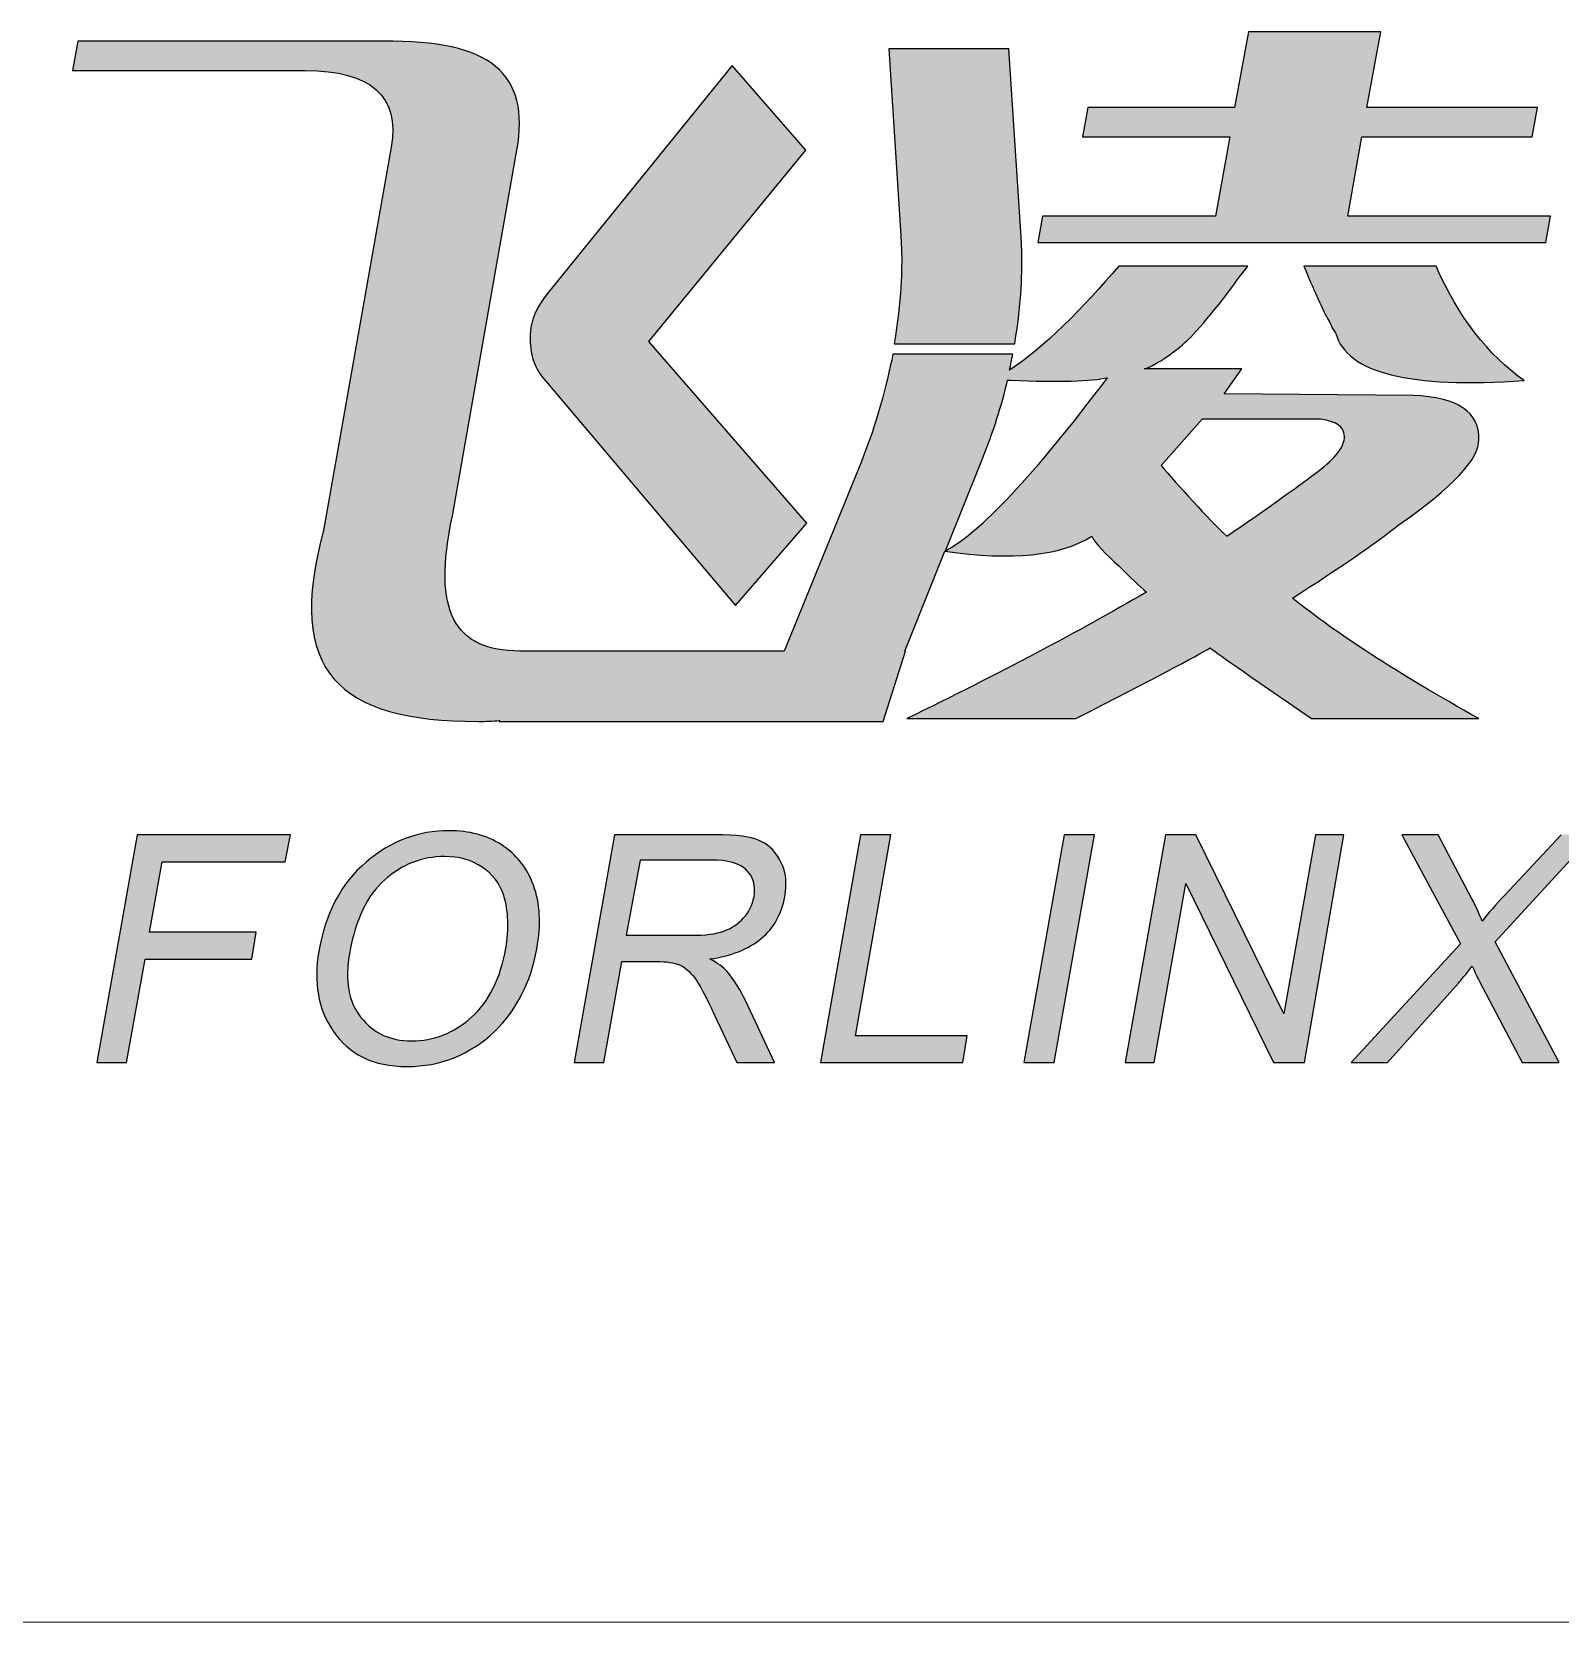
# Model space of a CAD drawing. Header units: millimetres. Extents: x 0 to 297, y 0 to 210.
# Drawn here: x 260.08 to 272.61, y 43 to 56.04 of the extents above; entities that cross this region are included whole.
import ezdxf

# ---------------------------------------------------------------- set-up
doc = ezdxf.new("R2010")
doc.units = ezdxf.units.MM

# ---------------------------------------------------------------- blocks, each defined once
blk = doc.blocks.new('块6')
at = {"linetype": 'Continuous'}
h = blk.add_hatch(color=7, dxfattribs=at)
edge = h.paths.add_edge_path(flags=0)
edge.add_spline(control_points=[(5.4411, 1.046), (5.4614, 1.0259), (5.4773, 1.0107), (5.4886, 1.0009)], knot_values=[0.666667, 0.666667, 0.666667, 0.666667, 0.708333, 0.708333, 0.708333, 0.708333], weights=[1, 1, 1, 1], degree=3, periodic=0)
edge.add_spline(control_points=[(5.4886, 1.0009), (5.3732, 0.9334), (5.2359, 0.8609), (5.0768, 0.7834)], knot_values=[0.708333, 0.708333, 0.708333, 0.708333, 0.75, 0.75, 0.75, 0.75], weights=[1, 1, 1, 1], degree=3, periodic=0)
edge.add_line((5.0768, 0.7834), (5.3675, 0.7834))
edge.add_spline(control_points=[(5.3675, 0.7834), (5.4988, 0.851), (5.5757, 0.8915), (5.5983, 0.9049)], knot_values=[0.791667, 0.791667, 0.791667, 0.791667, 0.833333, 0.833333, 0.833333, 0.833333], weights=[1, 1, 1, 1], degree=3, periodic=0)
edge.add_spline(control_points=[(5.5983, 0.9049), (5.6036, 0.9004), (5.6616, 0.8599), (5.7725, 0.7834)], knot_values=[0.833333, 0.833333, 0.833333, 0.833333, 0.875, 0.875, 0.875, 0.875], weights=[1, 1, 1, 1], degree=3, periodic=0)
edge.add_line((5.7725, 0.7834), (6.0598, 0.7834))
edge.add_spline(control_points=[(6.0598, 0.7834), (5.9211, 0.8609), (5.8143, 0.9299), (5.7397, 0.9906)], knot_values=[0.916667, 0.916667, 0.916667, 0.916667, 1, 1, 1, 1], weights=[1, 1, 1, 1], degree=3, periodic=0)
edge.add_spline(control_points=[(5.7397, 0.9906), (5.8189, 1.041), (5.88, 1.083), (5.923, 1.1169)], knot_values=[0, 0, 0, 0, 0.041667, 0.041667, 0.041667, 0.041667], weights=[1, 1, 1, 1], degree=3, periodic=0)
edge.add_spline(control_points=[(5.923, 1.1169), (6.0146, 1.1807), (6.0609, 1.2295), (6.0598, 1.2633)], knot_values=[0.041667, 0.041667, 0.041667, 0.041667, 0.083333, 0.083333, 0.083333, 0.083333], weights=[1, 1, 1, 1], degree=3, periodic=0)
edge.add_spline(control_points=[(6.0598, 1.2633), (6.0609, 1.3102), (6.0236, 1.3356), (5.9467, 1.3388)], knot_values=[0.083333, 0.083333, 0.083333, 0.083333, 0.125, 0.125, 0.125, 0.125], weights=[1, 1, 1, 1], degree=3, periodic=0)
edge.add_line((5.9467, 1.3388), (5.6221, 1.3416))
edge.add_line((5.6221, 1.3416), (5.6526, 1.3843))
edge.add_line((5.6526, 1.3843), (5.4852, 1.3843))
edge.add_spline(control_points=[(5.4852, 1.3843), (5.5033, 1.391), (5.5225, 1.4027), (5.5429, 1.4196)], knot_values=[0.25, 0.25, 0.25, 0.25, 0.291667, 0.291667, 0.291667, 0.291667], weights=[1, 1, 1, 1], degree=3, periodic=0)
edge.add_spline(control_points=[(5.5429, 1.4196), (5.5621, 1.433), (5.5926, 1.4683), (5.6368, 1.5257)], knot_values=[0.291667, 0.291667, 0.291667, 0.291667, 0.333333, 0.333333, 0.333333, 0.333333], weights=[1, 1, 1, 1], degree=3, periodic=0)
edge.add_spline(control_points=[(5.6368, 1.5257), (5.6458, 1.5392), (5.6549, 1.5509), (5.6628, 1.561)], knot_values=[0.333333, 0.333333, 0.333333, 0.333333, 0.375, 0.375, 0.375, 0.375], weights=[1, 1, 1, 1], degree=3, periodic=0)
edge.add_line((5.6628, 1.561), (5.4411, 1.561))
edge.add_spline(control_points=[(5.4411, 1.561), (5.38, 1.4899), (5.3109, 1.419), (5.2534, 1.3823)], knot_values=[0.416667, 0.416667, 0.416667, 0.416667, 0.451815, 0.451815, 0.451815, 0.451815], weights=[1, 1, 1, 1], degree=3, periodic=0)
edge.add_spline(control_points=[(5.2534, 1.3823), (5.2554, 1.3916), (5.2572, 1.4008), (5.2589, 1.4097)], knot_values=[0.759407, 0.759407, 0.759407, 0.759407, 0.777778, 0.777778, 0.777778, 0.777778], weights=[1, 1, 1, 1], degree=3, periodic=0)
edge.add_line((5.2589, 1.4097), (5.0531, 1.4097))
edge.add_spline(control_points=[(5.0531, 1.4097), (5.0417, 1.355), (5.0259, 1.2923), (4.9988, 1.2255)], knot_values=[0, 0, 0, 0, 0.111111, 0.111111, 0.111111, 0.111111], weights=[1, 1, 1, 1], degree=3, periodic=0)
edge.add_line((4.9988, 1.2255), (4.8664, 0.8996))
edge.add_line((4.8664, 0.8996), (4.4117, 0.8996))
edge.add_spline(control_points=[(4.4117, 0.8996), (4.3008, 0.8996), (4.2601, 0.9669), (4.2963, 1.1321)], knot_values=[0.727273, 0.727273, 0.727273, 0.727273, 0.818182, 0.818182, 0.818182, 0.818182], weights=[1, 1, 1, 1], degree=3, periodic=0)
edge.add_line((4.2963, 1.1321), (4.4071, 1.7603))
edge.add_spline(control_points=[(4.4071, 1.7603), (4.4298, 1.8916), (4.363, 1.9502), (4.1775, 1.9473)], knot_values=[0, 0, 0, 0, 0.090909, 0.090909, 0.090909, 0.090909], weights=[1, 1, 1, 1], degree=3, periodic=0)
edge.add_line((4.1775, 1.9473), (3.6526, 1.9473))
edge.add_line((3.6526, 1.9473), (3.6436, 1.8969))
edge.add_line((3.6436, 1.8969), (4.0429, 1.8969))
edge.add_spline(control_points=[(4.0429, 1.8969), (4.1571, 1.8969), (4.2058, 1.8528), (4.1911, 1.7653)], knot_values=[0.363636, 0.363636, 0.363636, 0.363636, 0.454545, 0.454545, 0.454545, 0.454545], weights=[1, 1, 1, 1], degree=3, periodic=0)
edge.add_line((4.1911, 1.7653), (4.0746, 1.1066))
edge.add_spline(control_points=[(4.0746, 1.1066), (4.009, 0.8643), (4.0995, 0.7786), (4.3404, 0.7786)], knot_values=[0.545455, 0.545455, 0.545455, 0.545455, 0.636364, 0.636364, 0.636364, 0.636364], weights=[1, 1, 1, 1], degree=3, periodic=0)
edge.add_spline(control_points=[(4.3404, 0.7786), (4.3536, 0.7786), (4.3657, 0.7792), (4.3769, 0.7802)], knot_values=[0.636364, 0.636364, 0.636364, 0.636364, 0.642631, 0.642631, 0.642631, 0.642631], weights=[1, 1, 1, 1], degree=3, periodic=0)
edge.add_line((4.3769, 0.7802), (4.3766, 0.7786))
edge.add_line((4.3766, 0.7786), (5.0361, 0.7786))
edge.add_line((5.0361, 0.7786), (5.0746, 0.8996))
edge.add_line((5.0746, 0.8996), (5.0734, 0.8996))
edge.add_line((5.0734, 0.8996), (5.1425, 1.0713))
edge.add_spline(control_points=[(5.1425, 1.0713), (5.2579, 1.0545), (5.3415, 1.0629), (5.3947, 1.0968)], knot_values=[0.583349, 0.583349, 0.583349, 0.583349, 0.625, 0.625, 0.625, 0.625], weights=[1, 1, 1, 1], degree=3, periodic=0)
edge.add_spline(control_points=[(5.3947, 1.0968), (5.4026, 1.083), (5.4173, 1.0665), (5.4411, 1.046)], knot_values=[0.625, 0.625, 0.625, 0.625, 0.666667, 0.666667, 0.666667, 0.666667], weights=[1, 1, 1, 1], degree=3, periodic=0)
edge = h.paths.add_edge_path(flags=0)
edge.add_spline(control_points=[(5.2555, 1.3642), (5.3381, 1.3607), (5.3947, 1.3624), (5.4218, 1.3691)], knot_values=[0.5, 0.5, 0.5, 0.5, 0.541667, 0.541667, 0.541667, 0.541667], weights=[1, 1, 1, 1], degree=3, periodic=0)
edge.add_spline(control_points=[(5.4218, 1.3691), (5.2953, 1.201), (5.2014, 1.102), (5.1426, 1.0714)], knot_values=[0.541667, 0.541667, 0.541667, 0.541667, 0.583293, 0.583293, 0.583293, 0.583293], weights=[1, 1, 1, 1], degree=3, periodic=0)
edge.add_line((5.1426, 1.0714), (5.2058, 1.2283))
edge.add_spline(control_points=[(5.2058, 1.2283), (5.2256, 1.2761), (5.2394, 1.3221), (5.2494, 1.3645)], knot_values=[0.666667, 0.666667, 0.666667, 0.666667, 0.74789, 0.74789, 0.74789, 0.74789], weights=[1, 1, 1, 1], degree=3, periodic=0)
edge.add_line((5.2494, 1.3645), (5.2555, 1.3642))
edge = h.paths.add_edge_path(flags=0)
edge.add_spline(control_points=[(5.7883, 1.2979), (5.8143, 1.2944), (5.8279, 1.2851), (5.8291, 1.2683)], knot_values=[0.5, 0.5, 0.5, 0.5, 0.625, 0.625, 0.625, 0.625], weights=[1, 1, 1, 1], degree=3, periodic=0)
edge.add_spline(control_points=[(5.8291, 1.2683), (5.8291, 1.2513), (5.8143, 1.2312), (5.7827, 1.2075)], knot_values=[0.625, 0.625, 0.625, 0.625, 0.75, 0.75, 0.75, 0.75], weights=[1, 1, 1, 1], degree=3, periodic=0)
edge.add_spline(control_points=[(5.7827, 1.2075), (5.7284, 1.1674), (5.6763, 1.1303), (5.6266, 1.0968)], knot_values=[0.75, 0.75, 0.75, 0.75, 1, 1, 1, 1], weights=[1, 1, 1, 1], degree=3, periodic=0)
edge.add_spline(control_points=[(5.6266, 1.0968), (5.5964, 1.1253), (5.5406, 1.1865), (5.5139, 1.2184)], knot_values=[0, 0, 0, 0, 0.119014, 0.119014, 0.119014, 0.119014], weights=[1, 1, 1, 1], degree=3, periodic=0)
edge.add_line((5.5139, 1.2184), (5.5847, 1.2979))
edge.add_line((5.5847, 1.2979), (5.7883, 1.2979))
for points in [[(5.3019, 1.6013), (6.1752, 1.6013), (6.1831, 1.6468), (5.8347, 1.6468), (5.8585, 1.783), (6.1514, 1.783), (6.1605, 1.8334), (5.8675, 1.8334), (5.8913, 1.9636), (5.6639, 1.9636), (5.6402, 1.8334), (5.3879, 1.8334), (5.3788, 1.783), (5.6322, 1.783), (5.6073, 1.6468), (5.3098, 1.6468)], [(3.7544, 0.5839), (3.6854, 0.1923), (3.7363, 0.1923), (3.768, 0.3701), (3.9513, 0.3701), (3.9592, 0.4163), (3.7759, 0.4163), (3.7974, 0.5376), (4.009, 0.5376), (4.018, 0.5839)], [(4.9976, 0.5839), (4.9286, 0.1923), (5.173, 0.1923), (5.1809, 0.2385), (4.9886, 0.2385), (5.0497, 0.5839)], [(5.3472, 0.5839), (5.2782, 0.1923), (5.3302, 0.1923), (5.3992, 0.5839)], [(5.8279, 0.5839), (5.7793, 0.5839), (5.725, 0.2759), (5.5734, 0.5839), (5.5214, 0.5839), (5.4524, 0.1923), (5.5021, 0.1923), (5.5564, 0.5002), (5.7069, 0.1923), (5.76, 0.1923)]]:
    blk.add_hatch(color=7, dxfattribs=at).paths.add_polyline_path(points, flags=0)
h = blk.add_hatch(color=7, dxfattribs=at)
edge = h.paths.add_edge_path(flags=0)
edge.add_line((5.0553, 1.4277), (5.2623, 1.4277))
edge.add_spline(control_points=[(5.2623, 1.4277), (5.2748, 1.4993), (5.2748, 1.5562), (5.2748, 1.586)], knot_values=[0.333333, 0.333333, 0.333333, 0.333333, 0.416667, 0.416667, 0.416667, 0.416667], weights=[1, 1, 1, 1], degree=3, periodic=0)
edge.add_line((5.2748, 1.586), (5.2736, 1.6108))
edge.add_line((5.2736, 1.6108), (5.2521, 1.9343))
edge.add_line((5.2521, 1.9343), (5.0463, 1.9343))
edge.add_line((5.0463, 1.9343), (5.0666, 1.6136))
edge.add_line((5.0666, 1.6136), (5.0666, 1.6133))
edge.add_line((5.0666, 1.6133), (5.0678, 1.5889))
edge.add_spline(control_points=[(5.0678, 1.5889), (5.0689, 1.5585), (5.0678, 1.5011), (5.0553, 1.4277)], knot_values=[0.166667, 0.166667, 0.166667, 0.166667, 0.25, 0.25, 0.25, 0.25], weights=[1, 1, 1, 1], degree=3, periodic=0)
h = blk.add_hatch(color=7, dxfattribs=at)
edge = h.paths.add_edge_path(flags=0)
edge.add_spline(control_points=[(4.4592, 1.5134), (4.4403, 1.4911), (4.4305, 1.4672), (4.4298, 1.4418)], knot_values=[0.333333, 0.333333, 0.333333, 0.333333, 0.444444, 0.444444, 0.444444, 0.444444], weights=[1, 1, 1, 1], degree=3, periodic=0)
edge.add_spline(control_points=[(4.4298, 1.4418), (4.4283, 1.4098), (4.4373, 1.3837), (4.4569, 1.3635)], knot_values=[0.444444, 0.444444, 0.444444, 0.444444, 0.555556, 0.555556, 0.555556, 0.555556], weights=[1, 1, 1, 1], degree=3, periodic=0)
edge.add_line((4.4569, 1.3635), (4.7827, 0.9779))
edge.add_line((4.7827, 0.9779), (4.9049, 1.1194))
edge.add_line((4.9049, 1.1194), (4.6334, 1.4312))
edge.add_line((4.6334, 1.4312), (4.9037, 1.7603))
edge.add_line((4.9037, 1.7603), (4.777, 1.9057))
edge.add_line((4.777, 1.9057), (4.4592, 1.5134))
h = blk.add_hatch(color=7, dxfattribs=at)
edge = h.paths.add_edge_path(flags=0)
edge.add_line((5.9863, 1.561), (5.7589, 1.561))
edge.add_spline(control_points=[(5.7589, 1.561), (5.7804, 1.5106), (5.7951, 1.4785), (5.803, 1.4651)], knot_values=[0.666667, 0.666667, 0.666667, 0.666667, 1, 1, 1, 1], weights=[1, 1, 1, 1], degree=3, periodic=0)
edge.add_spline(control_points=[(5.803, 1.4651), (5.8076, 1.4548), (5.8121, 1.4481), (5.8143, 1.445)], knot_values=[0.5, 0.5, 0.5, 0.5, 0.666667, 0.666667, 0.666667, 0.666667], weights=[1, 1, 1, 1], degree=3, periodic=0)
edge.add_spline(control_points=[(5.8143, 1.445), (5.8324, 1.3776), (5.941, 1.3507), (6.1379, 1.3642)], knot_values=[0.333333, 0.333333, 0.333333, 0.333333, 0.5, 0.5, 0.5, 0.5], weights=[1, 1, 1, 1], degree=3, periodic=0)
edge.add_spline(control_points=[(6.1379, 1.3642), (6.0757, 1.408), (6.0247, 1.4735), (5.9863, 1.561)], knot_values=[0.166667, 0.166667, 0.166667, 0.166667, 0.333333, 0.333333, 0.333333, 0.333333], weights=[1, 1, 1, 1], degree=3, periodic=0)
h = blk.add_hatch(color=7, dxfattribs=at)
edge = h.paths.add_edge_path(flags=0)
edge.add_spline(control_points=[(4.0666, 0.3831), (4.0576, 0.3302), (4.0655, 0.285), (4.0904, 0.2476)], knot_values=[0.8, 0.8, 0.8, 0.8, 1, 1, 1, 1], weights=[1, 1, 1, 1], degree=3, periodic=0)
edge.add_spline(control_points=[(4.0904, 0.2476), (4.1187, 0.206), (4.1605, 0.1856), (4.2182, 0.1856)], knot_values=[0.7, 0.7, 0.7, 0.7, 0.8, 0.8, 0.8, 0.8], weights=[1, 1, 1, 1], degree=3, periodic=0)
edge.add_spline(control_points=[(4.2182, 0.1856), (4.2759, 0.1856), (4.3257, 0.2056), (4.3687, 0.2459)], knot_values=[0.6, 0.6, 0.6, 0.6, 0.7, 0.7, 0.7, 0.7], weights=[1, 1, 1, 1], degree=3, periodic=0)
edge.add_spline(control_points=[(4.3687, 0.2459), (4.406, 0.2822), (4.4309, 0.3298), (4.4411, 0.3878)], knot_values=[0.5, 0.5, 0.5, 0.5, 0.6, 0.6, 0.6, 0.6], weights=[1, 1, 1, 1], degree=3, periodic=0)
edge.add_spline(control_points=[(4.4411, 0.3878), (4.449, 0.4301), (4.4467, 0.4664), (4.4354, 0.497)], knot_values=[0.4, 0.4, 0.4, 0.4, 0.5, 0.5, 0.5, 0.5], weights=[1, 1, 1, 1], degree=3, periodic=0)
edge.add_spline(control_points=[(4.4354, 0.497), (4.4241, 0.5273), (4.406, 0.5506), (4.38, 0.5669)], knot_values=[0.3, 0.3, 0.3, 0.3, 0.4, 0.4, 0.4, 0.4], weights=[1, 1, 1, 1], degree=3, periodic=0)
edge.add_spline(control_points=[(4.38, 0.5669), (4.3551, 0.5828), (4.3246, 0.5909), (4.2906, 0.5909)], knot_values=[0.2, 0.2, 0.2, 0.2, 0.3, 0.3, 0.3, 0.3], weights=[1, 1, 1, 1], degree=3, periodic=0)
edge.add_spline(control_points=[(4.2906, 0.5909), (4.2375, 0.5909), (4.1899, 0.5729), (4.1481, 0.537)], knot_values=[0.1, 0.1, 0.1, 0.1, 0.2, 0.2, 0.2, 0.2], weights=[1, 1, 1, 1], degree=3, periodic=0)
edge.add_spline(control_points=[(4.1481, 0.537), (4.1051, 0.5009), (4.078, 0.4497), (4.0666, 0.3831)], knot_values=[0, 0, 0, 0, 0.1, 0.1, 0.1, 0.1], weights=[1, 1, 1, 1], degree=3, periodic=0)
edge = h.paths.add_edge_path(flags=0)
edge.add_spline(control_points=[(4.1198, 0.3824), (4.13, 0.4381), (4.1492, 0.4797), (4.1798, 0.5062)], knot_values=[0.8, 0.8, 0.8, 0.8, 1, 1, 1, 1], weights=[1, 1, 1, 1], degree=3, periodic=0)
edge.add_spline(control_points=[(4.1798, 0.5062), (4.2092, 0.533), (4.2442, 0.5465), (4.2827, 0.5465)], knot_values=[0.7, 0.7, 0.7, 0.7, 0.8, 0.8, 0.8, 0.8], weights=[1, 1, 1, 1], degree=3, periodic=0)
edge.add_spline(control_points=[(4.2827, 0.5465), (4.3076, 0.5465), (4.3291, 0.5405), (4.3472, 0.5281)], knot_values=[0.6, 0.6, 0.6, 0.6, 0.7, 0.7, 0.7, 0.7], weights=[1, 1, 1, 1], degree=3, periodic=0)
edge.add_spline(control_points=[(4.3472, 0.5281), (4.3653, 0.5161), (4.3777, 0.4995), (4.3845, 0.4794)], knot_values=[0.5, 0.5, 0.5, 0.5, 0.6, 0.6, 0.6, 0.6], weights=[1, 1, 1, 1], degree=3, periodic=0)
edge.add_spline(control_points=[(4.3845, 0.4794), (4.3924, 0.453), (4.3936, 0.4226), (4.3879, 0.3891)], knot_values=[0.4, 0.4, 0.4, 0.4, 0.5, 0.5, 0.5, 0.5], weights=[1, 1, 1, 1], degree=3, periodic=0)
edge.add_spline(control_points=[(4.3879, 0.3891), (4.3789, 0.3369), (4.3585, 0.297), (4.3291, 0.2702)], knot_values=[0.3, 0.3, 0.3, 0.3, 0.4, 0.4, 0.4, 0.4], weights=[1, 1, 1, 1], degree=3, periodic=0)
edge.add_spline(control_points=[(4.3291, 0.2702), (4.2985, 0.2434), (4.2646, 0.2296), (4.2261, 0.2296)], knot_values=[0.2, 0.2, 0.2, 0.2, 0.3, 0.3, 0.3, 0.3], weights=[1, 1, 1, 1], degree=3, periodic=0)
edge.add_spline(control_points=[(4.2261, 0.2296), (4.1888, 0.2296), (4.1605, 0.2431), (4.139, 0.2699)], knot_values=[0.1, 0.1, 0.1, 0.1, 0.2, 0.2, 0.2, 0.2], weights=[1, 1, 1, 1], degree=3, periodic=0)
edge.add_spline(control_points=[(4.139, 0.2699), (4.1176, 0.2964), (4.1108, 0.334), (4.1198, 0.3824)], knot_values=[0, 0, 0, 0, 0.1, 0.1, 0.1, 0.1], weights=[1, 1, 1, 1], degree=3, periodic=0)
h = blk.add_hatch(color=7, dxfattribs=at)
edge = h.paths.add_edge_path(flags=0)
edge.add_line((4.5056, 0.1923), (4.5565, 0.1923))
edge.add_line((4.5565, 0.1923), (4.587, 0.3661))
edge.add_line((4.587, 0.3661), (4.647, 0.3661))
edge.add_spline(control_points=[(4.647, 0.3661), (4.6639, 0.3661), (4.6775, 0.3641), (4.6865, 0.3602)], knot_values=[0.736842, 0.736842, 0.736842, 0.736842, 0.789474, 0.789474, 0.789474, 0.789474], weights=[1, 1, 1, 1], degree=3, periodic=0)
edge.add_spline(control_points=[(4.6865, 0.3602), (4.6956, 0.3566), (4.7035, 0.349), (4.7126, 0.338)], knot_values=[0.684211, 0.684211, 0.684211, 0.684211, 0.736842, 0.736842, 0.736842, 0.736842], weights=[1, 1, 1, 1], degree=3, periodic=0)
edge.add_spline(control_points=[(4.7126, 0.338), (4.7205, 0.327), (4.7318, 0.3055), (4.7465, 0.2737)], knot_values=[0.631579, 0.631579, 0.631579, 0.631579, 0.684211, 0.684211, 0.684211, 0.684211], weights=[1, 1, 1, 1], degree=3, periodic=0)
edge.add_line((4.7465, 0.2737), (4.785, 0.1923))
edge.add_line((4.785, 0.1923), (4.8494, 0.1923))
edge.add_line((4.8494, 0.1923), (4.7997, 0.2988))
edge.add_spline(control_points=[(4.7997, 0.2988), (4.7917, 0.3172), (4.7804, 0.3337), (4.768, 0.349)], knot_values=[0.421053, 0.421053, 0.421053, 0.421053, 0.473684, 0.473684, 0.473684, 0.473684], weights=[1, 1, 1, 1], degree=3, periodic=0)
edge.add_spline(control_points=[(4.768, 0.349), (4.7623, 0.356), (4.7522, 0.3633), (4.7386, 0.3704)], knot_values=[0.368421, 0.368421, 0.368421, 0.368421, 0.421053, 0.421053, 0.421053, 0.421053], weights=[1, 1, 1, 1], degree=3, periodic=0)
edge.add_spline(control_points=[(4.7386, 0.3704), (4.7748, 0.3753), (4.8042, 0.3874), (4.8268, 0.4054)], knot_values=[0.315789, 0.315789, 0.315789, 0.315789, 0.368421, 0.368421, 0.368421, 0.368421], weights=[1, 1, 1, 1], degree=3, periodic=0)
edge.add_spline(control_points=[(4.8268, 0.4054), (4.8483, 0.4237), (4.8619, 0.4477), (4.8675, 0.4773)], knot_values=[0.263158, 0.263158, 0.263158, 0.263158, 0.315789, 0.315789, 0.315789, 0.315789], weights=[1, 1, 1, 1], degree=3, periodic=0)
edge.add_spline(control_points=[(4.8675, 0.4773), (4.8709, 0.4999), (4.8698, 0.5197), (4.8607, 0.5366)], knot_values=[0.210526, 0.210526, 0.210526, 0.210526, 0.263158, 0.263158, 0.263158, 0.263158], weights=[1, 1, 1, 1], degree=3, periodic=0)
edge.add_spline(control_points=[(4.8607, 0.5366), (4.8528, 0.5535), (4.8415, 0.5655), (4.8257, 0.5729)], knot_values=[0.157895, 0.157895, 0.157895, 0.157895, 0.210526, 0.210526, 0.210526, 0.210526], weights=[1, 1, 1, 1], degree=3, periodic=0)
edge.add_spline(control_points=[(4.8257, 0.5729), (4.8098, 0.5803), (4.7838, 0.5839), (4.7476, 0.5839)], knot_values=[0.105263, 0.105263, 0.105263, 0.105263, 0.157895, 0.157895, 0.157895, 0.157895], weights=[1, 1, 1, 1], degree=3, periodic=0)
edge.add_line((4.7476, 0.5839), (4.5746, 0.5839))
edge.add_line((4.5746, 0.5839), (4.5056, 0.1923))
edge = h.paths.add_edge_path(flags=0)
edge.add_line((4.5949, 0.4111), (4.6187, 0.5405))
edge.add_line((4.6187, 0.5405), (4.7408, 0.5405))
edge.add_spline(control_points=[(4.7408, 0.5405), (4.7691, 0.5405), (4.7895, 0.5348), (4.8008, 0.5235)], knot_values=[0.555556, 0.555556, 0.555556, 0.555556, 0.666667, 0.666667, 0.666667, 0.666667], weights=[1, 1, 1, 1], degree=3, periodic=0)
edge.add_spline(control_points=[(4.8008, 0.5235), (4.8132, 0.5122), (4.8178, 0.4967), (4.8144, 0.477)], knot_values=[0.444444, 0.444444, 0.444444, 0.444444, 0.555556, 0.555556, 0.555556, 0.555556], weights=[1, 1, 1, 1], degree=3, periodic=0)
edge.add_spline(control_points=[(4.8144, 0.477), (4.811, 0.4632), (4.8065, 0.4512), (4.7963, 0.4409)], knot_values=[0.333333, 0.333333, 0.333333, 0.333333, 0.444444, 0.444444, 0.444444, 0.444444], weights=[1, 1, 1, 1], degree=3, periodic=0)
edge.add_spline(control_points=[(4.7963, 0.4409), (4.7872, 0.4307), (4.7759, 0.4229), (4.7623, 0.4184)], knot_values=[0.222222, 0.222222, 0.222222, 0.222222, 0.333333, 0.333333, 0.333333, 0.333333], weights=[1, 1, 1, 1], degree=3, periodic=0)
edge.add_spline(control_points=[(4.7623, 0.4184), (4.7499, 0.4134), (4.7307, 0.4111), (4.7069, 0.4111)], knot_values=[0.111111, 0.111111, 0.111111, 0.111111, 0.222222, 0.222222, 0.222222, 0.222222], weights=[1, 1, 1, 1], degree=3, periodic=0)
edge.add_line((4.7069, 0.4111), (4.5949, 0.4111))
h = blk.add_hatch(color=7, dxfattribs=at)
edge = h.paths.add_edge_path(flags=0)
edge.add_line((5.9897, 0.5839), (5.9275, 0.5839))
edge.add_line((5.9275, 0.5839), (6.0281, 0.3965))
edge.add_line((6.0281, 0.3965), (5.8404, 0.1923))
edge.add_line((5.8404, 0.1923), (5.9026, 0.1923))
edge.add_line((5.9026, 0.1923), (6.0247, 0.3288))
edge.add_spline(control_points=[(6.0247, 0.3288), (6.0293, 0.334), (6.0372, 0.344), (6.0485, 0.3581)], knot_values=[0.764706, 0.764706, 0.764706, 0.764706, 0.823529, 0.823529, 0.823529, 0.823529], weights=[1, 1, 1, 1], degree=3, periodic=0)
edge.add_spline(control_points=[(6.0485, 0.3581), (6.053, 0.3486), (6.0564, 0.3397), (6.0609, 0.332)], knot_values=[0.705882, 0.705882, 0.705882, 0.705882, 0.764706, 0.764706, 0.764706, 0.764706], weights=[1, 1, 1, 1], degree=3, periodic=0)
edge.add_line((6.0609, 0.332), (6.1345, 0.1923))
edge.add_line((6.1345, 0.1923), (6.1978, 0.1923))
edge.add_line((6.1978, 0.1923), (6.0881, 0.3997))
edge.add_line((6.0881, 0.3997), (6.2566, 0.5839))
edge.add_line((6.2566, 0.5839), (6.2012, 0.5839))
edge.add_line((6.2012, 0.5839), (6.1039, 0.4797))
edge.add_spline(control_points=[(6.1039, 0.4797), (6.0892, 0.4639), (6.0757, 0.4491), (6.0655, 0.4353)], knot_values=[0.294118, 0.294118, 0.294118, 0.294118, 0.352941, 0.352941, 0.352941, 0.352941], weights=[1, 1, 1, 1], degree=3, periodic=0)
edge.add_spline(control_points=[(6.0655, 0.4353), (6.0609, 0.4469), (6.0542, 0.4629), (6.0428, 0.4837)], knot_values=[0.235294, 0.235294, 0.235294, 0.235294, 0.294118, 0.294118, 0.294118, 0.294118], weights=[1, 1, 1, 1], degree=3, periodic=0)
edge.add_line((6.0428, 0.4837), (5.9897, 0.5839))
at = {"color": 179, "linetype": 'Continuous', "lineweight": 25, "true_color": 0x212142}
for p, q in [((3.6526, 1.9473), (3.6436, 1.8969)), ((4.1775, 1.9473), (3.6526, 1.9473)), ((5.6639, 1.9636), (5.6402, 1.8334)), ((5.8913, 1.9636), (5.6639, 1.9636)), ((5.8675, 1.8334), (5.8913, 1.9636)), ((5.2522, 1.9343), (5.0463, 1.9343)), ((5.0463, 1.9343), (5.0666, 1.6136)), ((5.2736, 1.6108), (5.2522, 1.9343)), ((3.6436, 1.8969), (4.0429, 1.8969)), ((4.7771, 1.9057), (4.4592, 1.5134)), ((4.9037, 1.7603), (4.7771, 1.9057)), ((5.3879, 1.8334), (5.3788, 1.783)), ((5.6402, 1.8334), (5.3879, 1.8334)), ((6.1605, 1.8334), (5.8675, 1.8334)), ((6.1514, 1.783), (6.1605, 1.8334)), ((5.3788, 1.783), (5.6322, 1.783)), ((5.6322, 1.783), (5.6073, 1.6468)), ((5.8347, 1.6468), (5.8585, 1.783)), ((5.8585, 1.783), (6.1514, 1.783)), ((4.1911, 1.7653), (4.0746, 1.1066)), ((4.2963, 1.1321), (4.4071, 1.7603)), ((4.6334, 1.4312), (4.9037, 1.7603)), ((5.3098, 1.6468), (5.3019, 1.6013)), ((5.6073, 1.6468), (5.3098, 1.6468)), ((6.1831, 1.6468), (5.8347, 1.6468)), ((6.1752, 1.6013), (6.1831, 1.6468)), ((5.0666, 1.6136), (5.0666, 1.6133)), ((5.0666, 1.6133), (5.0678, 1.5889)), ((5.2748, 1.586), (5.2736, 1.6108)), ((5.3019, 1.6013), (6.1752, 1.6013)), ((5.6628, 1.561), (5.4411, 1.561)), ((5.9863, 1.561), (5.7589, 1.561)), ((4.9049, 1.1194), (4.6334, 1.4312)), ((5.0553, 1.4277), (5.2623, 1.4277)), ((5.2589, 1.4097), (5.0531, 1.4097)), ((5.6526, 1.3843), (5.4852, 1.3843)), ((5.6221, 1.3416), (5.6526, 1.3843)), ((4.4569, 1.3635), (4.7827, 0.9779)), ((5.2555, 1.3642), (5.2494, 1.3645)), ((5.9467, 1.3388), (5.6221, 1.3416)), ((5.5847, 1.2979), (5.5139, 1.2184)), ((5.7883, 1.2979), (5.5847, 1.2979)), ((4.9988, 1.2255), (4.8664, 0.8996)), ((5.2058, 1.2283), (5.1426, 1.0714)), ((4.7827, 0.9779), (4.9049, 1.1194)), ((5.0734, 0.8996), (5.1425, 1.0713)), ((4.8664, 0.8996), (4.4117, 0.8996)), ((5.0361, 0.7786), (5.0746, 0.8996)), ((5.0746, 0.8996), (5.0734, 0.8996)), ((4.3769, 0.7802), (4.3766, 0.7786)), ((4.3766, 0.7786), (5.0361, 0.7786)), ((5.0768, 0.7834), (5.3675, 0.7834)), ((5.7725, 0.7834), (6.0598, 0.7834)), ((3.7544, 0.5839), (3.6854, 0.1923)), ((4.018, 0.5839), (3.7544, 0.5839)), ((4.009, 0.5376), (4.018, 0.5839)), ((4.5746, 0.5839), (4.5056, 0.1923)), ((4.7476, 0.5839), (4.5746, 0.5839)), ((4.9976, 0.5839), (4.9286, 0.1923)), ((4.9886, 0.2385), (5.0497, 0.5839)), ((5.0497, 0.5839), (4.9976, 0.5839)), ((5.3472, 0.5839), (5.2782, 0.1923)), ((5.3302, 0.1923), (5.3992, 0.5839)), ((5.3992, 0.5839), (5.3472, 0.5839)), ((5.5214, 0.5839), (5.4524, 0.1923)), ((5.5734, 0.5839), (5.5214, 0.5839)), ((5.725, 0.2759), (5.5734, 0.5839)), ((5.7793, 0.5839), (5.725, 0.2759)), ((5.76, 0.1923), (5.8279, 0.5839)), ((5.8279, 0.5839), (5.7793, 0.5839)), ((5.9897, 0.5839), (5.9275, 0.5839)), ((5.9275, 0.5839), (6.0282, 0.3965)), ((6.0428, 0.4837), (5.9897, 0.5839)), ((6.0881, 0.3997), (6.2566, 0.5839)), ((6.2012, 0.5839), (6.1039, 0.4797)), ((3.7759, 0.4163), (3.7974, 0.5376)), ((3.7974, 0.5376), (4.009, 0.5376)), ((4.6187, 0.5405), (4.5949, 0.4111)), ((4.7408, 0.5405), (4.6187, 0.5405)), ((5.5021, 0.1923), (5.5564, 0.5002)), ((5.5564, 0.5002), (5.7069, 0.1923)), ((3.9592, 0.4163), (3.7759, 0.4163)), ((3.9513, 0.3701), (3.9592, 0.4163)), ((4.5949, 0.4111), (4.7069, 0.4111)), ((6.0282, 0.3965), (5.8404, 0.1923)), ((6.1978, 0.1923), (6.0881, 0.3997)), ((3.7363, 0.1923), (3.768, 0.3701)), ((3.768, 0.3701), (3.9513, 0.3701)), ((4.5565, 0.1923), (4.587, 0.3661)), ((4.587, 0.3661), (4.647, 0.3661)), ((5.9026, 0.1923), (6.0247, 0.3288)), ((6.0609, 0.332), (6.1345, 0.1923)), ((4.7465, 0.2737), (4.785, 0.1923)), ((4.8494, 0.1923), (4.7997, 0.2988)), ((5.1809, 0.2385), (4.9886, 0.2385)), ((5.173, 0.1923), (5.1809, 0.2385)), ((3.6854, 0.1923), (3.7363, 0.1923)), ((4.5056, 0.1923), (4.5565, 0.1923)), ((4.785, 0.1923), (4.8494, 0.1923)), ((4.9286, 0.1923), (5.173, 0.1923)), ((5.2782, 0.1923), (5.3302, 0.1923)), ((5.4524, 0.1923), (5.5021, 0.1923)), ((5.7069, 0.1923), (5.76, 0.1923)), ((5.8404, 0.1923), (5.9026, 0.1923)), ((6.1345, 0.1923), (6.1978, 0.1923))]:
    blk.add_line(p, q, dxfattribs=at)
for points in [[(4.4071, 1.7603), (4.4298, 1.8916), (4.363, 1.9502), (4.1775, 1.9473)], [(4.0429, 1.8969), (4.1571, 1.8969), (4.2058, 1.8528), (4.1911, 1.7653)], [(5.0678, 1.5889), (5.0689, 1.5585), (5.0678, 1.5011), (5.0553, 1.4277)], [(5.2623, 1.4277), (5.2748, 1.4993), (5.2748, 1.5562), (5.2748, 1.586)], [(5.4411, 1.561), (5.38, 1.4899), (5.3109, 1.419), (5.2534, 1.3823)], [(5.6368, 1.5257), (5.6458, 1.5392), (5.6549, 1.5509), (5.6628, 1.561)], [(5.7589, 1.561), (5.7804, 1.5106), (5.7951, 1.4785), (5.803, 1.4651)], [(6.1379, 1.3642), (6.0757, 1.408), (6.0247, 1.4735), (5.9863, 1.561)], [(4.4592, 1.5134), (4.4403, 1.4911), (4.4305, 1.4672), (4.4298, 1.4418)], [(5.5429, 1.4196), (5.5621, 1.433), (5.5926, 1.4683), (5.6368, 1.5257)], [(5.803, 1.4651), (5.8076, 1.4548), (5.8121, 1.4481), (5.8143, 1.445)], [(4.4298, 1.4418), (4.4283, 1.4098), (4.4373, 1.3837), (4.4569, 1.3635)], [(5.8143, 1.445), (5.8324, 1.3776), (5.941, 1.3507), (6.1379, 1.3642)], [(5.0531, 1.4097), (5.0417, 1.355), (5.0259, 1.2923), (4.9988, 1.2255)], [(5.2534, 1.3823), (5.2554, 1.3916), (5.2572, 1.4008), (5.2589, 1.4097)], [(5.4852, 1.3843), (5.5033, 1.391), (5.5225, 1.4027), (5.5429, 1.4196)], [(5.1426, 1.0714), (5.2014, 1.102), (5.2953, 1.201), (5.4218, 1.3691)], [(5.4218, 1.3691), (5.3947, 1.3624), (5.3381, 1.3607), (5.2555, 1.3642)], [(5.2494, 1.3645), (5.2394, 1.3221), (5.2256, 1.2761), (5.2058, 1.2283)], [(6.0598, 1.2633), (6.0609, 1.3102), (6.0236, 1.3356), (5.9467, 1.3388)], [(5.8291, 1.2683), (5.8279, 1.2851), (5.8143, 1.2944), (5.7883, 1.2979)], [(5.7827, 1.2075), (5.8143, 1.2312), (5.8291, 1.2513), (5.8291, 1.2683)], [(5.923, 1.1169), (6.0146, 1.1807), (6.0609, 1.2295), (6.0598, 1.2633)], [(5.5139, 1.2184), (5.5406, 1.1865), (5.5964, 1.1253), (5.6266, 1.0968)], [(5.6266, 1.0968), (5.6763, 1.1303), (5.7284, 1.1674), (5.7827, 1.2075)], [(4.4117, 0.8996), (4.3008, 0.8996), (4.2601, 0.9669), (4.2963, 1.1321)], [(4.0746, 1.1066), (4.009, 0.8643), (4.0995, 0.7786), (4.3404, 0.7786)], [(5.1425, 1.0713), (5.2579, 1.0545), (5.3415, 1.0629), (5.3947, 1.0968)], [(5.3947, 1.0968), (5.4026, 1.083), (5.4173, 1.0665), (5.4411, 1.046)], [(5.7397, 0.9906), (5.8189, 1.041), (5.88, 1.083), (5.923, 1.1169)], [(5.4411, 1.046), (5.4614, 1.0259), (5.4773, 1.0107), (5.4886, 1.0009)], [(5.4886, 1.0009), (5.3732, 0.9334), (5.2359, 0.8609), (5.0768, 0.7834)], [(6.0598, 0.7834), (5.9211, 0.8609), (5.8143, 0.9299), (5.7397, 0.9906)], [(5.3675, 0.7834), (5.4988, 0.851), (5.5757, 0.8915), (5.5983, 0.9049)], [(5.5983, 0.9049), (5.6036, 0.9004), (5.6616, 0.8599), (5.7725, 0.7834)], [(4.3404, 0.7786), (4.3536, 0.7786), (4.3657, 0.7792), (4.3769, 0.7802)], [(4.2906, 0.5909), (4.2375, 0.5909), (4.1899, 0.5729), (4.1481, 0.537)], [(4.38, 0.5669), (4.3551, 0.5828), (4.3246, 0.5909), (4.2906, 0.5909)], [(4.8257, 0.5729), (4.8098, 0.5803), (4.7838, 0.5839), (4.7476, 0.5839)], [(4.4354, 0.497), (4.4241, 0.5273), (4.406, 0.5506), (4.38, 0.5669)], [(4.8607, 0.5366), (4.8528, 0.5535), (4.8415, 0.5655), (4.8257, 0.5729)], [(4.1481, 0.537), (4.1051, 0.5009), (4.078, 0.4497), (4.0666, 0.3831)], [(4.2827, 0.5465), (4.2442, 0.5465), (4.2092, 0.533), (4.1798, 0.5062)], [(4.3472, 0.5281), (4.3291, 0.5405), (4.3076, 0.5465), (4.2827, 0.5465)], [(4.3845, 0.4794), (4.3777, 0.4995), (4.3653, 0.5161), (4.3472, 0.5281)], [(4.8008, 0.5235), (4.7895, 0.5348), (4.7691, 0.5405), (4.7408, 0.5405)], [(4.8144, 0.477), (4.8178, 0.4967), (4.8132, 0.5122), (4.8008, 0.5235)], [(4.8675, 0.4773), (4.8709, 0.4999), (4.8698, 0.5197), (4.8607, 0.5366)], [(4.1798, 0.5062), (4.1492, 0.4797), (4.13, 0.4381), (4.1198, 0.3824)], [(4.4411, 0.3878), (4.449, 0.4301), (4.4467, 0.4664), (4.4354, 0.497)], [(4.3879, 0.3891), (4.3936, 0.4226), (4.3924, 0.453), (4.3845, 0.4794)], [(4.7963, 0.4409), (4.8065, 0.4512), (4.811, 0.4632), (4.8144, 0.477)], [(4.8268, 0.4054), (4.8483, 0.4237), (4.8619, 0.4477), (4.8675, 0.4773)], [(6.0655, 0.4353), (6.0609, 0.4469), (6.0542, 0.4629), (6.0428, 0.4837)], [(6.1039, 0.4797), (6.0892, 0.4639), (6.0757, 0.4491), (6.0655, 0.4353)], [(4.7623, 0.4184), (4.7759, 0.4229), (4.7872, 0.4307), (4.7963, 0.4409)], [(4.7069, 0.4111), (4.7307, 0.4111), (4.7499, 0.4134), (4.7623, 0.4184)], [(4.0666, 0.3831), (4.0576, 0.3302), (4.0655, 0.285), (4.0904, 0.2476)], [(4.3291, 0.2702), (4.3585, 0.297), (4.3789, 0.3369), (4.3879, 0.3891)], [(4.3687, 0.2459), (4.406, 0.2822), (4.4309, 0.3298), (4.4411, 0.3878)], [(4.7386, 0.3704), (4.7748, 0.3753), (4.8042, 0.3874), (4.8268, 0.4054)], [(4.1198, 0.3824), (4.1108, 0.334), (4.1176, 0.2964), (4.139, 0.2699)], [(4.647, 0.3661), (4.6639, 0.3661), (4.6775, 0.3641), (4.6865, 0.3602)], [(4.6865, 0.3602), (4.6956, 0.3566), (4.7035, 0.349), (4.7126, 0.338)], [(4.768, 0.349), (4.7623, 0.356), (4.7522, 0.3633), (4.7386, 0.3704)], [(6.0247, 0.3288), (6.0293, 0.334), (6.0372, 0.344), (6.0485, 0.3581)], [(6.0485, 0.3581), (6.053, 0.3486), (6.0564, 0.3397), (6.0609, 0.332)], [(4.7126, 0.338), (4.7205, 0.327), (4.7318, 0.3055), (4.7465, 0.2737)], [(4.7997, 0.2988), (4.7917, 0.3172), (4.7804, 0.3337), (4.768, 0.349)], [(4.0904, 0.2476), (4.1187, 0.206), (4.1605, 0.1856), (4.2182, 0.1856)], [(4.139, 0.2699), (4.1605, 0.2431), (4.1888, 0.2296), (4.2261, 0.2296)], [(4.2261, 0.2296), (4.2646, 0.2296), (4.2985, 0.2434), (4.3291, 0.2702)], [(4.2182, 0.1856), (4.2759, 0.1856), (4.3257, 0.2056), (4.3687, 0.2459)]]:
    blk.add_open_spline(points, degree=3, dxfattribs=at)

msp = doc.modelspace()

# ---------------------------------------------------------------- linework, layer by layer
at = {"color": 7, "linetype": 'Continuous', "lineweight": 18}
msp.add_line((242, 43), (292, 43), dxfattribs=at)

# ---------------------------------------------------------------- block references
at = {"color": 7, "linetype": 'Continuous', "xscale": 4.77, "yscale": 4.77, "zscale": 4.77}
msp.add_blockref('块6', (243.037, 46.669), dxfattribs=at)

doc.saveas('drawing.dxf')
